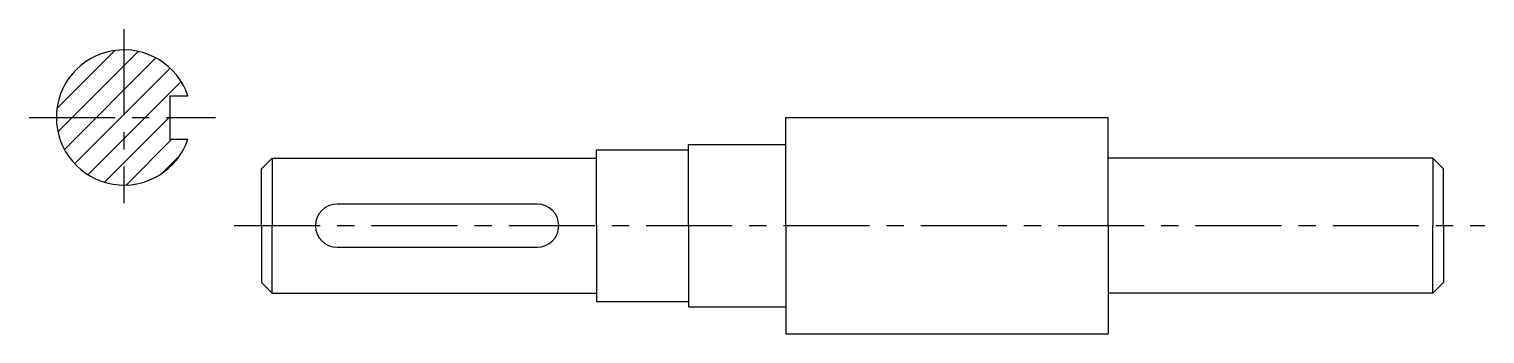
# Model space of a CAD drawing. Header units: millimetres. Extents: x 66 to 335, y 165 to 221.
import ezdxf

# ---------------------------------------------------------------- set-up
doc = ezdxf.new("R2010")
doc.units = ezdxf.units.MM
doc.header["$LTSCALE"] = 0.5
doc.linetypes.add('CENTER', pattern=[50.8, 31.75, -6.35, 6.35, -6.35])
for name, color, linetype in [('点画线', 1, 'CENTER'), ('粗实线', 7, 'Continuous'), ('细实线', 5, 'Continuous')]:
    doc.layers.add(name, color=color, linetype=linetype)

msp = doc.modelspace()

# ---------------------------------------------------------------- hatches: boundary and pattern name
at = {"layer": '细实线'}
h = msp.add_hatch(dxfattribs=at)
h.set_pattern_fill('ANSI31', color=256, style=0)
h.set_pattern_definition([(45, (-53.565, -48.4296), (-2.245064, 2.245064), [])])
h.paths.add_polyline_path([(83.59, 204.89), (92.09, 204.89), (92.09, 208.89), (95.43, 208.89, 0.321725), (83.59, 217.39)])
h.paths.add_polyline_path([(71.09, 204.89), (83.59, 204.89), (83.59, 217.39, 0.414214)])
h.paths.add_polyline_path([(83.59, 192.39), (83.59, 204.89), (71.09, 204.89, 0.414214)])
h.paths.add_polyline_path([(92.09, 200.89), (92.09, 204.89), (83.59, 204.89), (83.59, 192.39, 0.321725), (95.43, 200.89)])

# ---------------------------------------------------------------- linework, layer by layer
msp.add_line((160.01, 188.89), (123.01, 188.89))
msp.add_arc((83.59, 204.89), 12.5, 18.6629, 341.3371)
at = {"layer": '点画线'}
for p, q in [((83.59, 221.22), (83.59, 189.08)), ((66.05, 204.89), (100.53, 204.89)), ((104.01, 184.89), (335.32, 184.89))]:
    msp.add_line(p, q, dxfattribs=at)
at = {"layer": '粗实线'}
for p, q in [((92.09, 208.89), (95.43, 208.89)), ((92.09, 208.89), (92.09, 200.89)), ((206.01, 184.89), (206.01, 204.89)), ((206.01, 204.89), (221.01, 204.89)), ((206.01, 204.89), (258.16, 204.89)), ((250.66, 204.89), (265.66, 204.89)), ((265.66, 184.89), (265.66, 204.89)), ((92.09, 200.89), (95.43, 200.89)), ((188.01, 184.89), (188.01, 199.89)), ((188.01, 199.89), (206.01, 199.89)), ((109.01, 195.39), (111.01, 197.39)), ((111.01, 197.39), (171.01, 197.39)), ((111.01, 197.39), (111.01, 184.89)), ((171.01, 184.89), (171.01, 198.89)), ((171.01, 198.89), (188.01, 198.89)), ((265.66, 184.89), (265.66, 198.89)), ((325.66, 197.39), (265.66, 197.39)), ((327.66, 195.39), (325.66, 197.39)), ((325.66, 197.39), (325.66, 184.89)), ((109.01, 184.89), (109.01, 195.39)), ((327.66, 184.89), (327.66, 195.39)), ((109.01, 184.89), (109.01, 174.39)), ((111.01, 172.39), (111.01, 184.89)), ((171.01, 184.89), (171.01, 170.89)), ((188.01, 184.89), (188.01, 169.89)), ((206.01, 184.89), (206.01, 164.89)), ((265.66, 184.89), (265.66, 164.89)), ((265.66, 184.89), (265.66, 170.89)), ((325.66, 172.39), (325.66, 184.89)), ((327.66, 184.89), (327.66, 174.39)), ((123.01, 180.89), (160.01, 180.89)), ((109.01, 174.39), (111.01, 172.39)), ((111.01, 172.39), (171.01, 172.39)), ((325.66, 172.39), (265.66, 172.39)), ((327.66, 174.39), (325.66, 172.39)), ((171.01, 170.89), (188.01, 170.89)), ((188.01, 169.89), (206.01, 169.89)), ((206.01, 164.89), (221.01, 164.89)), ((206.01, 164.89), (265.66, 164.89)), ((250.66, 164.89), (265.66, 164.89))]:
    msp.add_line(p, q, dxfattribs=at)
for centre, start, end in [((123.01, 184.89), 90, 270), ((160.01, 184.89), 270, 90)]:
    msp.add_arc(centre, 4, start, end, dxfattribs=at)

doc.saveas('drawing.dxf')
